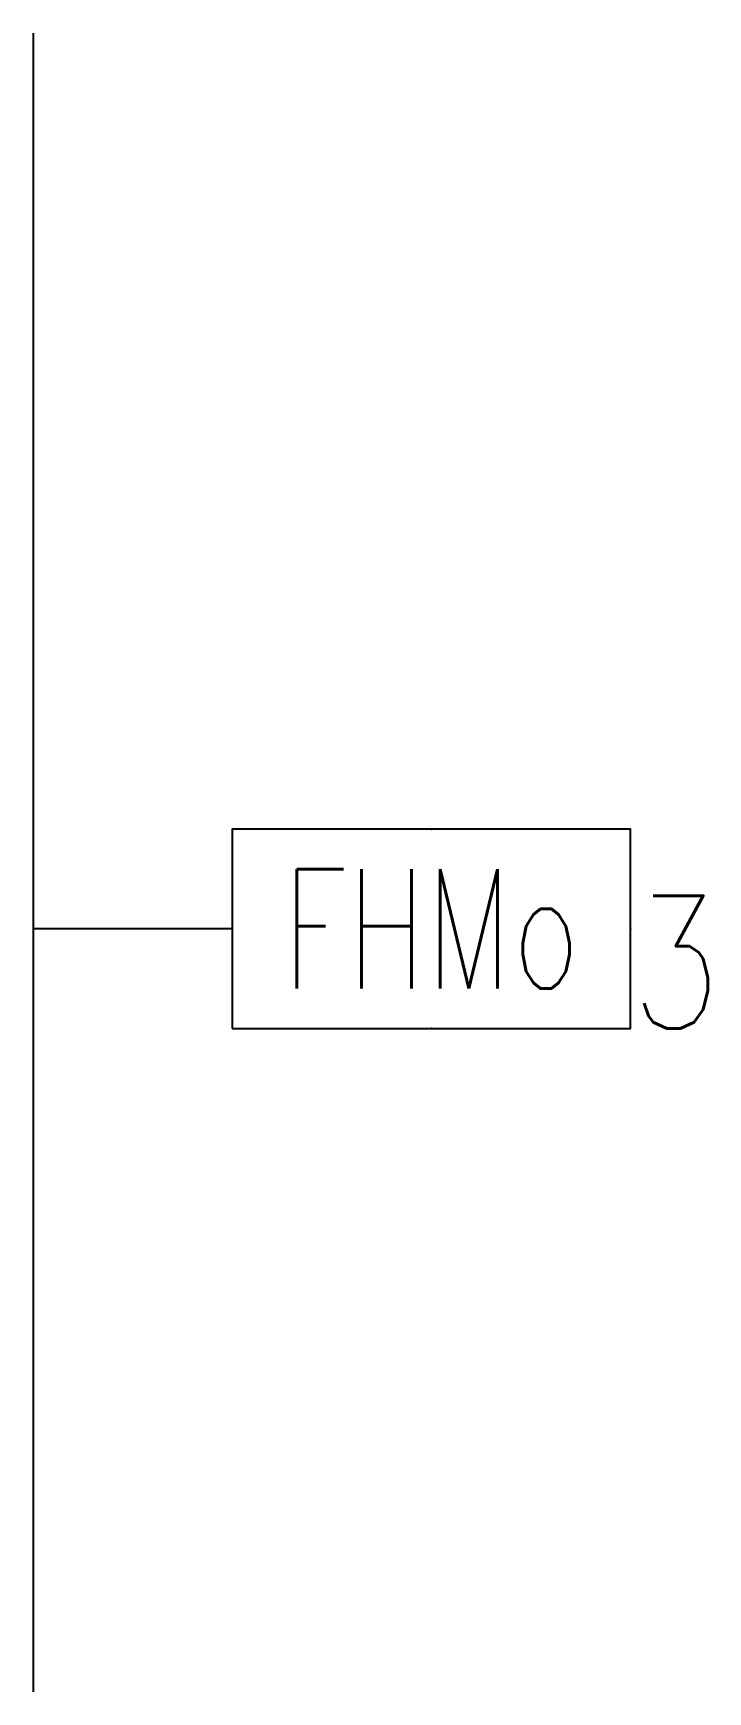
# Model space of a CAD drawing. Header units: millimetres. Extents: x 100 to 1117, y 0 to 2500.
import ezdxf

# ---------------------------------------------------------------- set-up
doc = ezdxf.new("R2010")
doc.units = ezdxf.units.MM
doc.header["$LTSCALE"] = 1000
doc.layers.add('E-EQUIP', color=4, linetype='Continuous')
doc.layers.add('E-SYST', color=7, linetype='Continuous')
doc.styles.add('E-TEXT', font='romans.shx', dxfattribs={"width": 0.8, "bigfont": 'hztxt.shx'})

# ---------------------------------------------------------------- blocks, each defined once
blk = doc.blocks.new('FA-39-常开防火门监控模块')
blk.add_lwpolyline([(-3, 0), (3, 0), (3, 3), (-3, 3)], close=True)
for p in [(0, 3), (3, 1.5), (-3, 1.5), (0, 0)]:
    blk.add_point(p)
at = {"color": 6, "insert": (0, 1.5), "char_height": 1.8, "width": 6, "attachment_point": 5, "line_spacing_factor": 0.6, "style": 'E-TEXT'}
blk.add_mtext('{\\W0.7;FHMo}', dxfattribs=at)

msp = doc.modelspace()

# ---------------------------------------------------------------- linework, layer by layer
at = {"layer": 'E-SYST', "color": 1}
for p, q in [((100, 2500), (100, 0)), ((400, 1150), (100, 1150))]:
    msp.add_line(p, q, dxfattribs=at)

# ---------------------------------------------------------------- block references
at = {"layer": 'E-EQUIP', "xscale": 100, "yscale": 100, "zscale": 100}
msp.add_blockref('FA-39-常开防火门监控模块', (700, 1000), dxfattribs=at)

# ---------------------------------------------------------------- texts
at = {"layer": 'E-SYST', "color": 6, "style": 'E-TEXT', "width": 0.8}
msp.add_text('3', height=200, rotation=0, dxfattribs=at).set_placement((1000, 1000))

doc.saveas('drawing.dxf')
